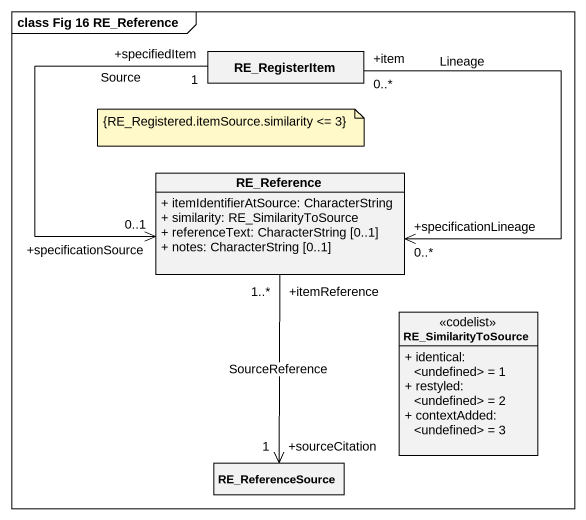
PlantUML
@startuml
mainframe class Fig 16 RE_Reference
hide circle
hide empty members
skinparam classAttributeIconSize 0
class RE_RegisterItem
class RE_Reference {
  + itemIdentifierAtSource: CharacterString
  + similarity: RE_SimilarityToSource
  + referenceText: CharacterString [0..1]
  + notes: CharacterString [0..1]
}
class RE_SimilarityToSource <<codelist>> {
  + identical: <undefined> = 1
  + restyled: <undefined> = 2
  + contextAdded: <undefined> = 3
}
class RE_ReferenceSource
RE_RegisterItem "+item\n0..*" --> "+specificationLineage\n0..*" RE_Reference : Lineage
RE_RegisterItem "+specifiedItem\n1" --> "+specificationSource\n0..1" RE_Reference : Source
RE_Reference "+itemReference\n1..*" --> "+sourceCitation\n1" RE_ReferenceSource : SourceReference
note as N1
  {RE_Registered.itemSource.similarity <= 3}
end note
@enduml
